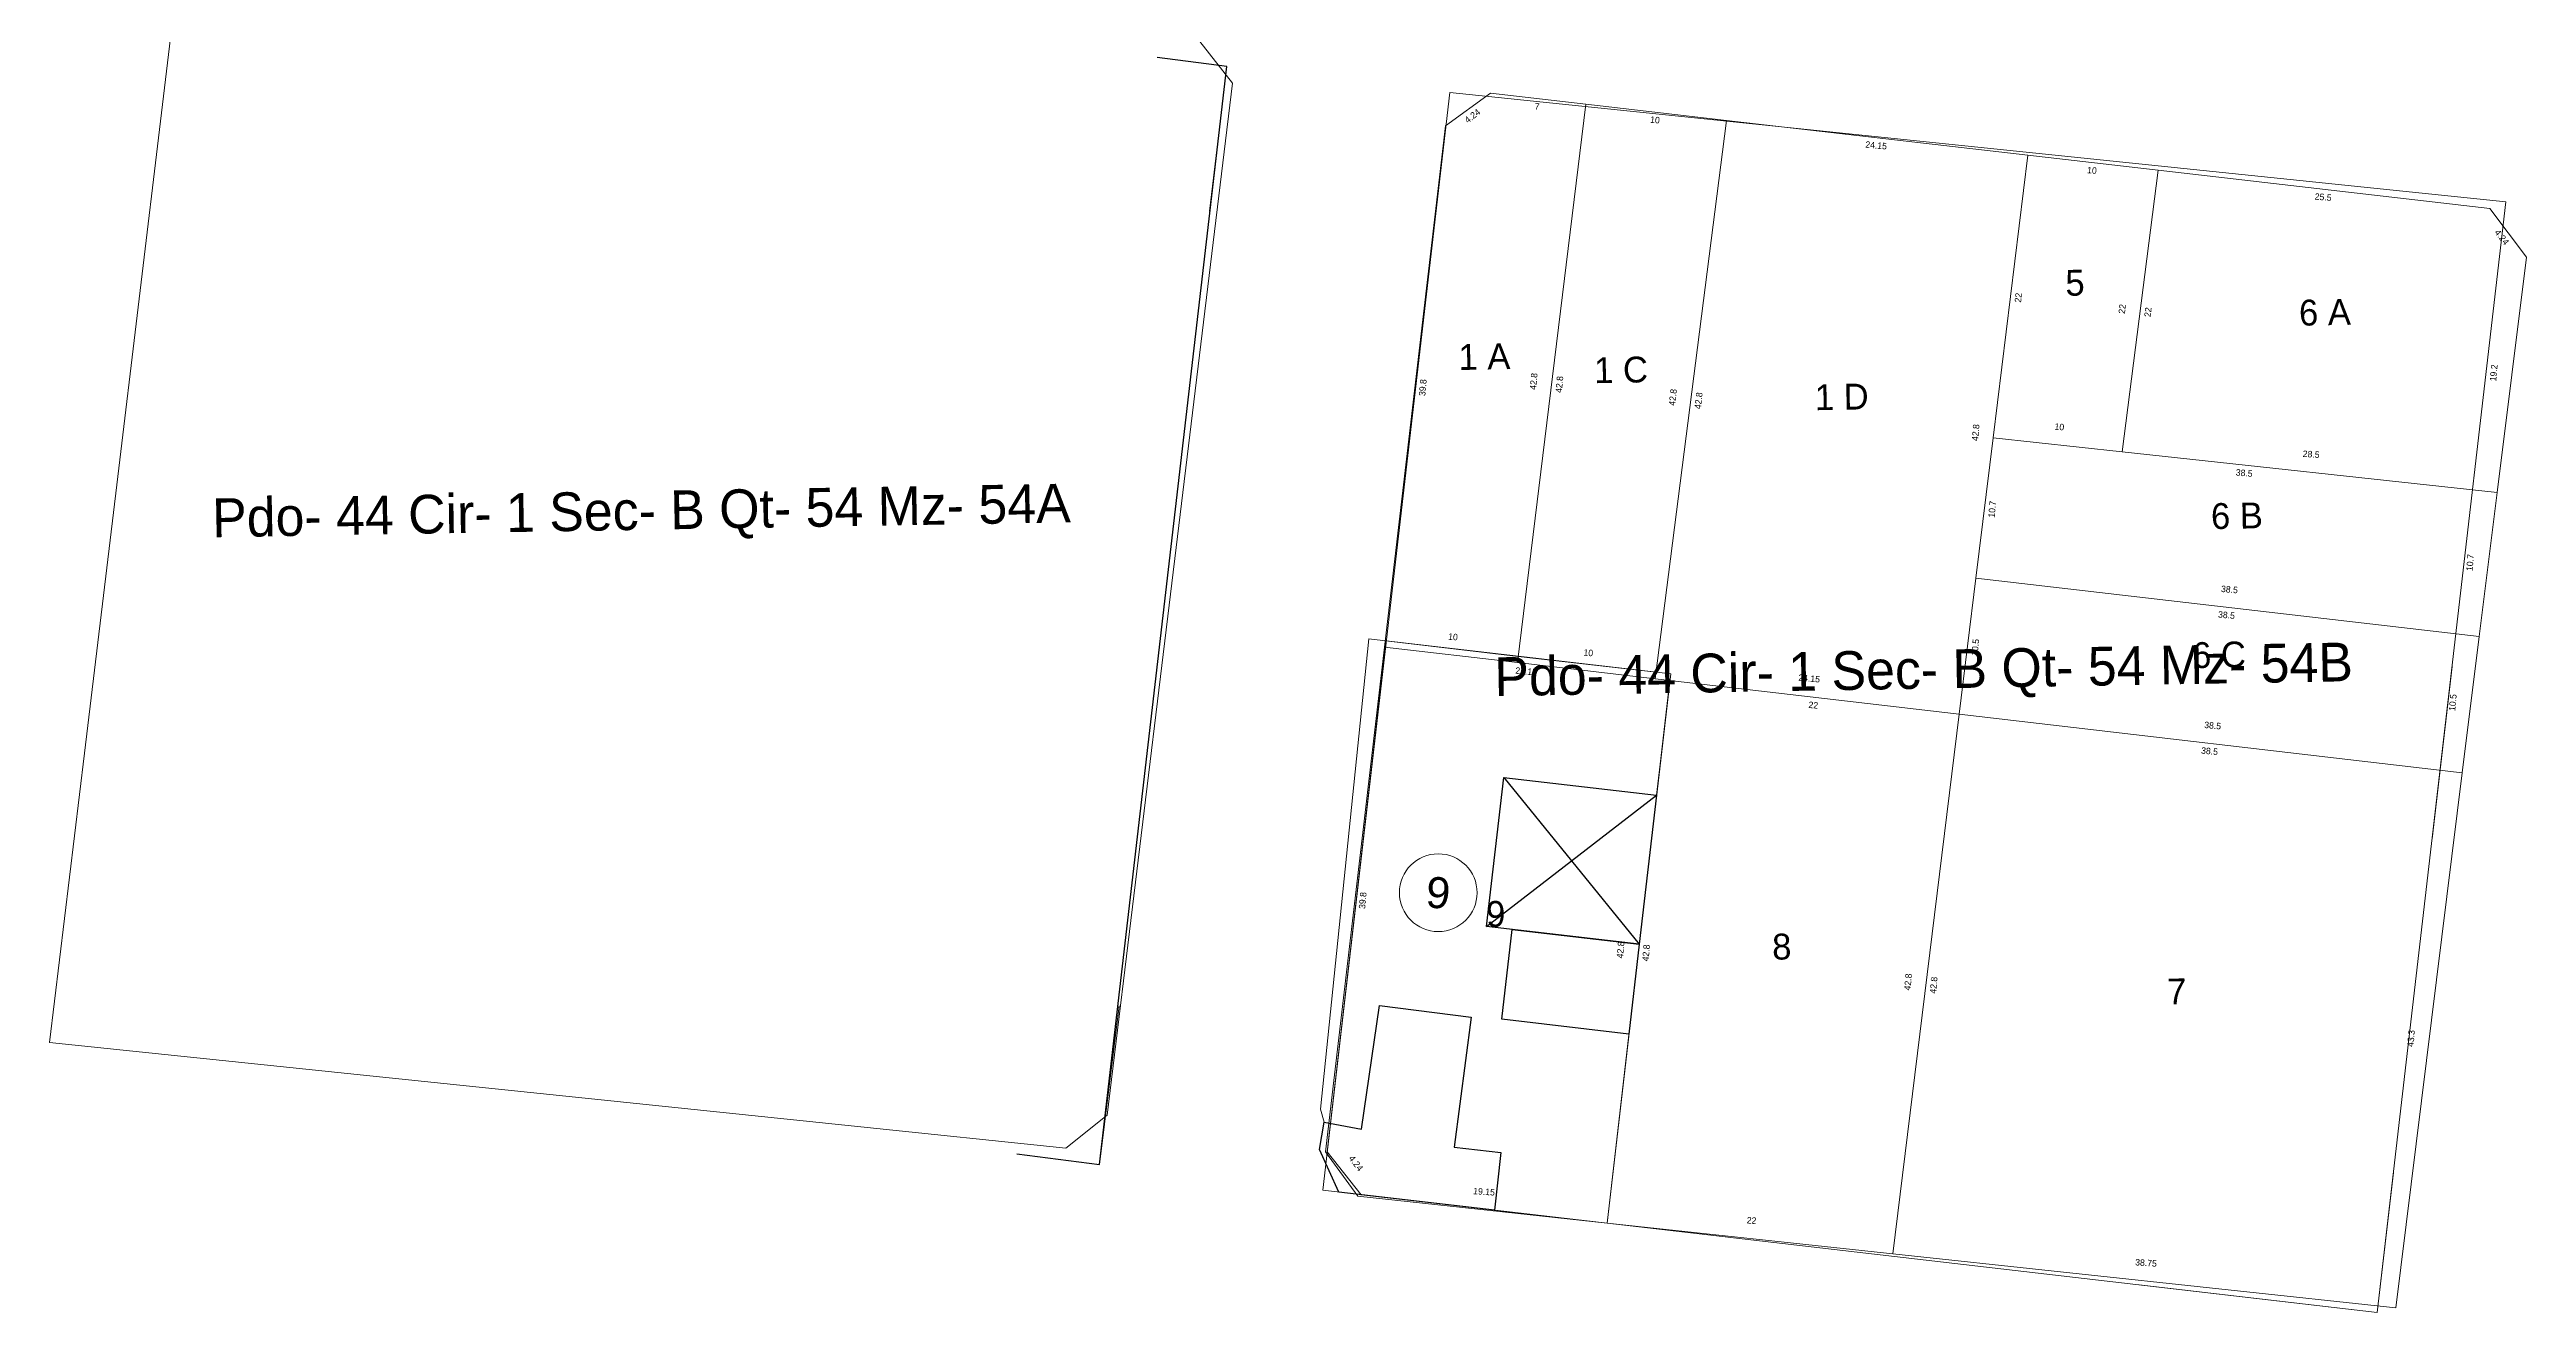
# Model space of a CAD drawing. Header units: metres. Extents: x 4600629 to 4600959, y 6152644 to 6152986.
# Drawn here: x 4600641.1 to 4600832.7, y 6152766.3 to 6152864 of the extents above; entities that cross this region are included whole.
import ezdxf
from ezdxf.enums import TextEntityAlignment as Align

# ---------------------------------------------------------------- set-up
doc = ezdxf.new("R2010")
doc.units = ezdxf.units.M
doc.linetypes.add('DUPLAN', pattern=[0])
for name, color, linetype in [('M-00-EDIF_SUP_CUB', 7, 'Continuous'), ('M-00-EDIF_SUP_DESCUB', 7, 'Continuous'), ('M-LINDEROS', 2, 'Continuous')]:
    doc.layers.add(name, color=color, linetype=linetype)
for name, color, linetype, lineweight in [('M-ALAMBRADOS', 1, 'Continuous', 15), ('M-HECHOS_EXISTENTES', 1, 'Continuous', 15), ('M-MACIZO', 2, 'Continuous', 15), ('M-PARCELA', 4, 'Continuous', 15)]:
    doc.layers.add(name, color=color, linetype=linetype, lineweight=lineweight)
doc.layers.add('M-ANTECEDENTE', color=251, linetype='Continuous', lineweight=15, plot=False)
doc.styles.add('ARIAL', font='arial.ttf')
doc.linetypes.add('ALAMBRADO', pattern='A,0.25,-0.001,["X",Standard,S=0.1,R=0,X=-0.1,Y=-0.05],-0.001', length=0.252)
doc.linetypes.add('MUROS-2', pattern='A,0.1,-0.001,["/",Standard,S=0.1,R=0,X=-0.05,Y=0.025],-0.001', length=0.102)

# ---------------------------------------------------------------- blocks, each defined once
blk = doc.blocks.new('Nomenclatura existente')
blk.add_circle((0, 0), 0.376)
at = {"style": 'ARIAL'}
blk.add_attdef('NOM-EX', text='', height=0.3, dxfattribs=at).set_placement((0, 0), align=Align.MIDDLE)
blk = doc.blocks.new('Antecedente')
at = {"layer": 'M-ANTECEDENTE', "color": 115}
blk.add_polyline3d([(22.08, 197.09, 0), (16.88, 153.89, 0), (14.38, 133.11, 0), (11.68, 110.73, 0), (35.99, 108.21, 0), (55.11, 106.21, 0), (74.45, 104.21, 0), (90.32, 102.55, 0), (93.52, 105.1, 0), (95.81, 124, 0), (98.32, 144.58, 0), (103.22, 184.95, 0), (100.7, 188.18, 0), (84.76, 189.99, 0), (65.27, 192.19, 0), (46.14, 194.36, 0), (22.08, 197.09, 0)], close=True, dxfattribs=at)
at = {"layer": 'M-ANTECEDENTE', "color": 95}
blk.add_polyline3d([(123.19, 184.19, 0), (119.71, 181.65, 0), (114.98, 141.32, 0), (110.41, 102.27, 0), (112.91, 98.84, 0), (132.2, 96.75, 0), (154.31, 94.37, 0), (193.23, 90.19, 0), (198.38, 131.6, 0), (199.69, 142.15, 0), (201.07, 153.28, 0), (203.34, 171.51, 0), (200.51, 175.27, 0), (174.86, 178.22, 0), (164.77, 179.39, 0), (141.44, 182.08, 0), (130.56, 183.34, 0), (123.19, 184.19, 0)], close=True, dxfattribs=at)
at = {"layer": 'M-ANTECEDENTE', "color": 100}
for points in [[(114.98, 141.32, 0), (125.27, 140.13, 0), (130.56, 183.34, 0), (123.19, 184.19, 0), (119.71, 181.65, 0), (114.98, 141.32, 0)], [(125.27, 140.13, 0), (135.93, 138.88, 0), (141.44, 182.08, 0), (130.56, 183.34, 0), (125.27, 140.13, 0)], [(137.06, 138.74, 0), (159.45, 136.13, 0), (160.74, 146.65, 0), (162.08, 157.52, 0), (164.77, 179.39, 0), (141.44, 182.08, 0), (135.93, 138.88, 0), (137.06, 138.74, 0)], [(174.86, 178.22, 0), (164.77, 179.39, 0), (162.08, 157.52, 0), (172.05, 156.43, 0), (174.86, 178.22, 0)], [(174.86, 178.22, 0), (172.05, 156.43, 0), (201.07, 153.28, 0), (203.34, 171.51, 0), (200.51, 175.27, 0), (174.86, 178.22, 0)], [(162.08, 157.52, 0), (160.74, 146.65, 0), (199.69, 142.15, 0), (201.07, 153.28, 0), (172.05, 156.43, 0), (162.08, 157.52, 0)], [(160.74, 146.65, 0), (159.45, 136.13, 0), (198.38, 131.6, 0), (199.69, 142.15, 0), (160.74, 146.65, 0)], [(135.93, 138.88, 0), (125.27, 140.13, 0), (114.98, 141.32, 0), (110.41, 102.27, 0), (112.91, 98.84, 0), (132.2, 96.75, 0), (137.06, 138.74, 0), (135.93, 138.88, 0)], [(159.45, 136.13, 0), (137.06, 138.74, 0), (132.2, 96.75, 0), (154.31, 94.37, 0), (159.45, 136.13, 0)], [(154.31, 94.37, 0), (193.23, 90.19, 0), (198.38, 131.6, 0), (159.45, 136.13, 0), (154.31, 94.37, 0)]]:
    blk.add_polyline3d(points, close=True, dxfattribs=at)
at = {"layer": 'M-ANTECEDENTE', "color": 90}
for s, rotation, p in [('4.24', 38, (122.03, 182.11)), ('7', 355, (126.76, 182.77)), ('10', 355, (135.88, 181.72)), ('24.15', 355, (152.99, 179.75)), ('10', 355, (169.69, 177.82)), ('25.5', 355, (187.58, 175.75)), ('25.5', 355, (187.58, 175.75)), ('4.24', 309, (201.13, 172.79)), ('4.24', 309, (201.13, 172.79)), ('22', 85, (164.42, 168.33)), ('22', 84, (172.46, 167.45)), ('22', 84, (174.45, 167.2)), ('22', 84, (174.45, 167.2)), ('19.2', 85, (201.21, 162.51)), ('19.2', 85, (201.21, 162.51)), ('39.8', 85, (118.34, 161.37)), ('42.8', 85, (126.92, 161.85)), ('42.8', 85, (128.91, 161.61)), ('42.8', 84, (137.69, 160.61)), ('42.8', 84, (139.68, 160.35)), ('42.8', 85, (161.12, 157.89)), ('10', 355, (167.17, 157.97)), ('28.5', 356, (186.66, 155.85)), ('28.5', 356, (186.66, 155.85)), ('38.5', 355, (181.47, 154.4)), ('38.5', 355, (181.47, 154.4)), ('10.7', 85, (162.4, 151.96)), ('10.7', 85, (199.38, 147.83)), ('10.7', 85, (199.38, 147.83)), ('38.5', 355, (180.33, 145.39)), ('38.5', 355, (180.33, 145.39)), ('38.5', 355, (180.1, 143.41)), ('38.5', 355, (180.1, 143.41)), ('10', 355, (120.25, 141.72)), ('10.5', 85, (161.09, 141.27)), ('10', 355, (130.72, 140.49)), ('22.15', 355, (125.91, 139.05)), ('24.15', 355, (147.81, 138.5)), ('22', 355, (148.13, 136.44)), ('10.5', 85, (198.04, 137)), ('10.5', 85, (198.04, 137)), ('38.5', 355, (179.03, 134.86)), ('38.5', 355, (179.03, 134.86)), ('38.5', 355, (178.79, 132.88)), ('38.5', 355, (178.79, 132.88)), ('39.8', 85, (113.69, 121.68)), ('42.8', 85, (133.64, 117.86)), ('42.8', 85, (135.62, 117.63)), ('42.8', 85, (155.89, 115.38)), ('42.8', 85, (157.87, 115.13)), ('43.3', 85, (194.81, 111.01)), ('43.3', 85, (194.81, 111.01)), ('4.24', 308, (112.46, 101.14)), ('19.15', 356, (122.66, 98.79)), ('22', 356, (143.36, 96.56)), ('38.75', 356, (173.88, 93.28))]:
    blk.add_text(s, height=0.5, rotation=rotation, dxfattribs=at).set_placement(p, align=Align.BOTTOM_CENTER)
at = {"layer": 'M-ANTECEDENTE', "color": 100}
for s, p in [('5', (168.44, 167.92)), ('6 A', (187.78, 165.63)), ('1 A', (122.74, 162.2)), ('1 C', (133.31, 161.18)), ('1 D', (150.39, 159.09)), ('6 B', (180.97, 149.89)), ('6 C', (179.58, 139.13)), ('9', (123.62, 119.08)), ('8', (145.75, 116.55)), ('7', (176.32, 113.08))]:
    blk.add_text(s, height=2, rotation=1, dxfattribs=at).set_placement(p, align=Align.BOTTOM_CENTER)
at = {"layer": 'M-ANTECEDENTE', "color": 115}
blk.add_text('Pdo- 44 Cir- 1 Sec- B Qt- 54 Mz- 54A', height=3, rotation=1, dxfattribs=at).set_placement((57.52, 149.5), align=Align.BOTTOM_CENTER)
at = {"layer": 'M-ANTECEDENTE', "color": 95}
blk.add_text('Pdo- 44 Cir- 1 Sec- B Qt- 54 Mz- 54B', height=3, rotation=1, dxfattribs=at).set_placement((156.74, 137.21), align=Align.BOTTOM_CENTER)

msp = doc.modelspace()

# ---------------------------------------------------------------- linework, layer by layer
at = {"layer": 'M-00-EDIF_SUP_CUB', "color": 1}
for points in [[(4600763.29, 6152787.8), (4600753.45, 6152788.95), (4600754.26, 6152795.9), (4600764.09, 6152794.76)], [(4600752.89, 6152774.17), (4600740.83, 6152775.57), (4600739.33, 6152778.86), (4600739.7, 6152780.99), (4600742.58, 6152780.44), (4600743.98, 6152790.01), (4600751.07, 6152789.12), (4600749.75, 6152779.05), (4600753.38, 6152778.65)]]:
    msp.add_lwpolyline(points, close=True, dxfattribs=at)
at = {"layer": 'M-00-EDIF_SUP_DESCUB', "color": 1}
msp.add_lwpolyline([(4600764.09, 6152794.76), (4600752.27, 6152796.13), (4600753.61, 6152807.65), (4600765.43, 6152806.28)], close=True, dxfattribs=at)
for points in [[(4600752.27, 6152796.13), (4600765.43, 6152806.28)], [(4600753.61, 6152807.65), (4600764.09, 6152794.76)]]:
    msp.add_lwpolyline(points, dxfattribs=at)
at = {"layer": 'M-ALAMBRADOS', "linetype": 'ALAMBRADO', "lineweight": 0}
msp.add_line((4600739.43, 6152782), (4600743.15, 6152818.39), dxfattribs=at)
at = {"layer": 'M-ALAMBRADOS', "linetype": 'ALAMBRADO'}
for points in [[(4600754.72, 6152817.01), (4600766.52, 6152815.68), (4600765.43, 6152806.28)], [(4600763.28, 6152787.75), (4600761.59, 6152773.17), (4600752.89, 6152774.17)]]:
    msp.add_lwpolyline(points, dxfattribs=at)
at = {"layer": 'M-HECHOS_EXISTENTES', "lineweight": 0}
msp.add_line((4600739.7, 6152780.99), (4600739.43, 6152782), dxfattribs=at)
at = {"layer": 'M-HECHOS_EXISTENTES', "linetype": 'ALAMBRADO'}
for points in [[(4600732.16, 6152862.67), (4600730.84, 6152851.48)], [(4600825.44, 6152802.92), (4600826.98, 6152816.24)], [(4600722.32, 6152777.72), (4600723.84, 6152789.98)], [(4600822.44, 6152777.08), (4600821.19, 6152766.26), (4600802.77, 6152768.39)]]:
    msp.add_lwpolyline(points, dxfattribs=at)
at = {"layer": 'M-HECHOS_EXISTENTES', "color": 1, "linetype": 'MUROS-2'}
msp.add_lwpolyline([(4600743.15, 6152818.39), (4600754.72, 6152817.01)], dxfattribs=at)
at = {"layer": 'M-LINDEROS'}
msp.add_lwpolyline([(4600715.93, 6152778.53), (4600722.32, 6152777.72), (4600732.16, 6152862.67), (4600726.79, 6152863.36)], dxfattribs=at)
at = {"layer": 'M-MACIZO'}
msp.add_lwpolyline([(4600749.43, 6152860.65), (4600831.15, 6152852.19), (4600821.19, 6152766.26), (4600739.59, 6152775.72)], close=True, dxfattribs=at)
at = {"layer": 'M-PARCELA', "color": 6}
msp.add_lwpolyline([(4600766.52, 6152815.68), (4600744.51, 6152818.23), (4600739.93, 6152778.7), (4600742.57, 6152775.37), (4600761.59, 6152773.17)], close=True, dxfattribs=at)

# ---------------------------------------------------------------- block references
at = {"layer": 'M-ANTECEDENTE', "linetype": 'DUPLAN'}
msp.add_blockref('Antecedente', (4600629.39, 6152676.42), dxfattribs=at)
at = {"layer": 'M-PARCELA', "xscale": 8, "yscale": 8, "zscale": 8, "rotation": 355.0837866332563}
msp.add_blockref('Nomenclatura existente', (4600748.53, 6152798.74), dxfattribs=at).add_auto_attribs({'NOM-EX': '9'})

doc.saveas('drawing.dxf')
